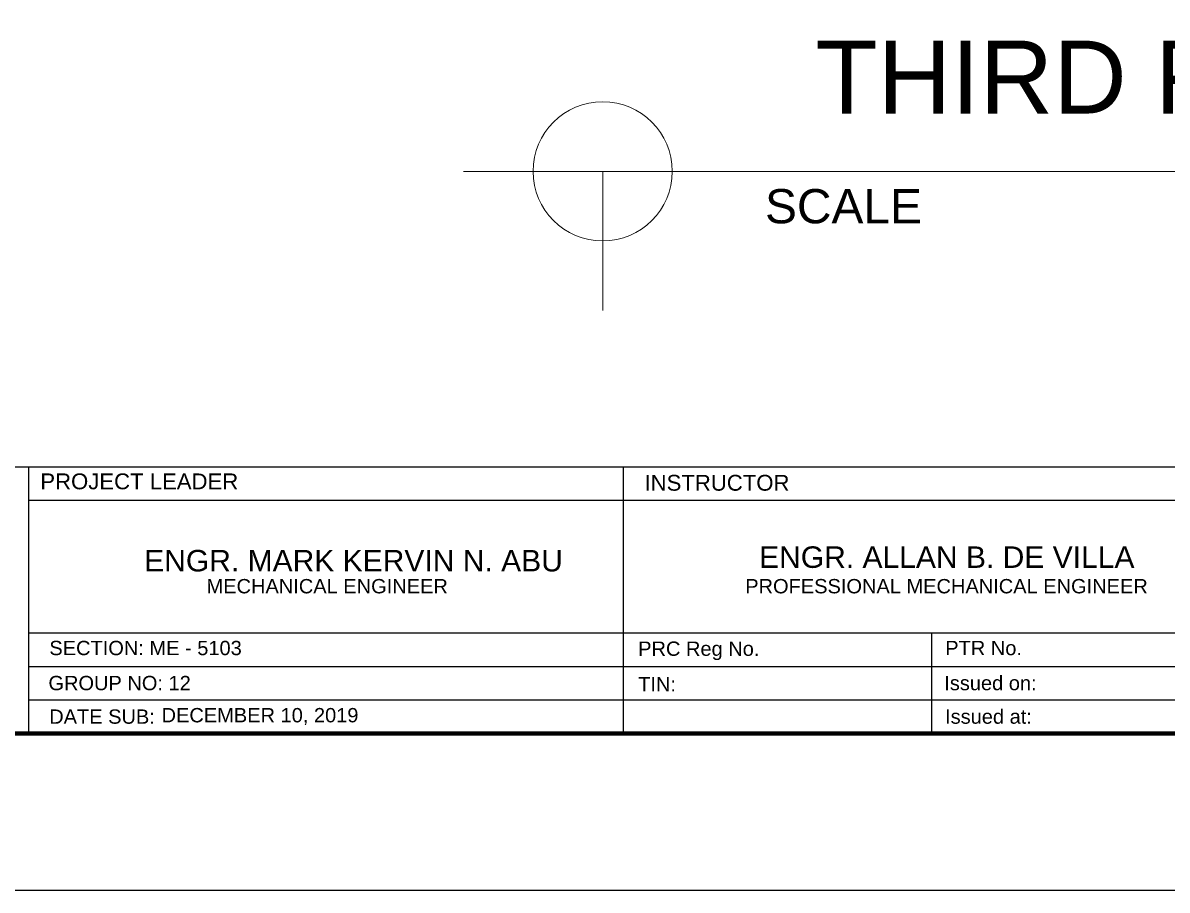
# Model space of a CAD drawing. Header units: millimetres. Extents: x 3 to 434, y 1 to 233.
# Drawn here: x 356.32 to 378.28, y 77.27 to 93.93 of the extents above; entities that cross this region are included whole.
import ezdxf

# ---------------------------------------------------------------- set-up
doc = ezdxf.new("R2010")
doc.units = ezdxf.units.MM
doc.header["$MEASUREMENT"] = 0
for name, color, linetype in [('.1', 1, 'Continuous'), ('SHEET', 3, 'Continuous'), ('text', 7, 'Continuous')]:
    doc.layers.add(name, color=color, linetype=linetype)
doc.layers.add('WALL', color=4, linetype='Continuous', lineweight=30)
doc.styles.add('arial', font='arial.ttf')
doc.styles.get("Standard").update_dxf_attribs({"font": 'arial.ttf'})

msp = doc.modelspace()

# ---------------------------------------------------------------- linework, layer by layer
at = {"layer": '.1', "linetype": 'Continuous', "ltscale": 0.5}
msp.add_line((367.837, 85.403), (367.837, 80.283), dxfattribs=at)
at = {"layer": '.1', "color": 0}
msp.add_line((334.564, 77.274), (433.84, 77.274), dxfattribs=at)
at = {"color": 0, "linetype": 'ByBlock', "lineweight": 9}
for p, q in [((370.119, 91.076), (364.775, 91.076)), ((367.447, 91.076), (367.447, 88.404)), ((408.089, 91.076), (370.119, 91.076))]:
    msp.add_line(p, q, dxfattribs=at)
msp.add_circle((367.447, 91.076), 1.336, dxfattribs=at)
at = {"layer": 'SHEET', "color": 1}
for p, q in [((340.581, 85.403), (430.832, 85.403)), ((356.427, 85.404), (356.427, 80.283)), ((356.427, 85.403), (356.427, 80.283)), ((367.837, 85.404), (367.837, 80.283)), ((367.837, 85.403), (367.837, 80.283)), ((356.427, 84.763), (412.998, 84.763)), ((356.427, 82.213), (380.127, 82.213)), ((373.761, 82.213), (373.761, 80.283)), ((356.427, 81.57), (391.904, 81.57)), ((356.427, 80.926), (366.761, 80.926)), ((356.427, 80.926), (380.127, 80.926)), ((367.837, 80.926), (378.171, 80.926))]:
    msp.add_line(p, q, dxfattribs=at)
at = {"layer": 'WALL', "color": 1, "linetype": 'Continuous', "const_width": 0.0853}
msp.add_lwpolyline([(340.581, 80.283), (430.832, 80.283), (430.832, 144.662), (340.581, 144.662)], close=True, dxfattribs=at)

# ---------------------------------------------------------------- texts
at = {"color": 0, "linetype": 'ByBlock', "lineweight": 9}
for s, height, p in [('THIRD FLOOR EXHAUST LAYOUT', 1.4, (371.532, 92.186)), ('SCALE                                                                                                                              1:400', 0.657637, (370.563, 90.078))]:
    msp.add_text(s, height=height, dxfattribs=at).set_placement(p)
at = {"layer": 'text', "style": 'arial'}
for s, height, p in [('PROJECT LEADER', 0.30409, (356.651, 84.971)), ('INSTRUCTOR', 0.304, (368.249, 84.944)), ('ENGR. MARK KERVIN N. ABU', 0.41257, (358.645, 83.394)), ('ENGR. ALLAN B. DE VILLA', 0.41257, (370.449, 83.462)), ('MECHANICAL ENGINEER', 0.27505, (359.842, 82.973)), ('PROFESSIONAL MECHANICAL ENGINEER', 0.27505, (370.183, 82.973)), ('SECTION: ME - 5103', 0.27505, (356.825, 81.786)), ('PRC Reg No.', 0.27505, (368.128, 81.773)), ('PTR No.', 0.275, (374.023, 81.786)), ('GROUP NO: 12', 0.27505, (356.807, 81.113)), ('TIN:', 0.275, (368.128, 81.09)), ('Issued on:', 0.275, (374.004, 81.113)), ('DATE SUB:', 0.275, (356.822, 80.469)), ('DECEMBER 10, 2019', 0.27505, (358.979, 80.496)), ('Issued at:', 0.275, (374.02, 80.469))]:
    msp.add_text(s, height=height, dxfattribs=at).set_placement(p)

doc.saveas('drawing.dxf')
